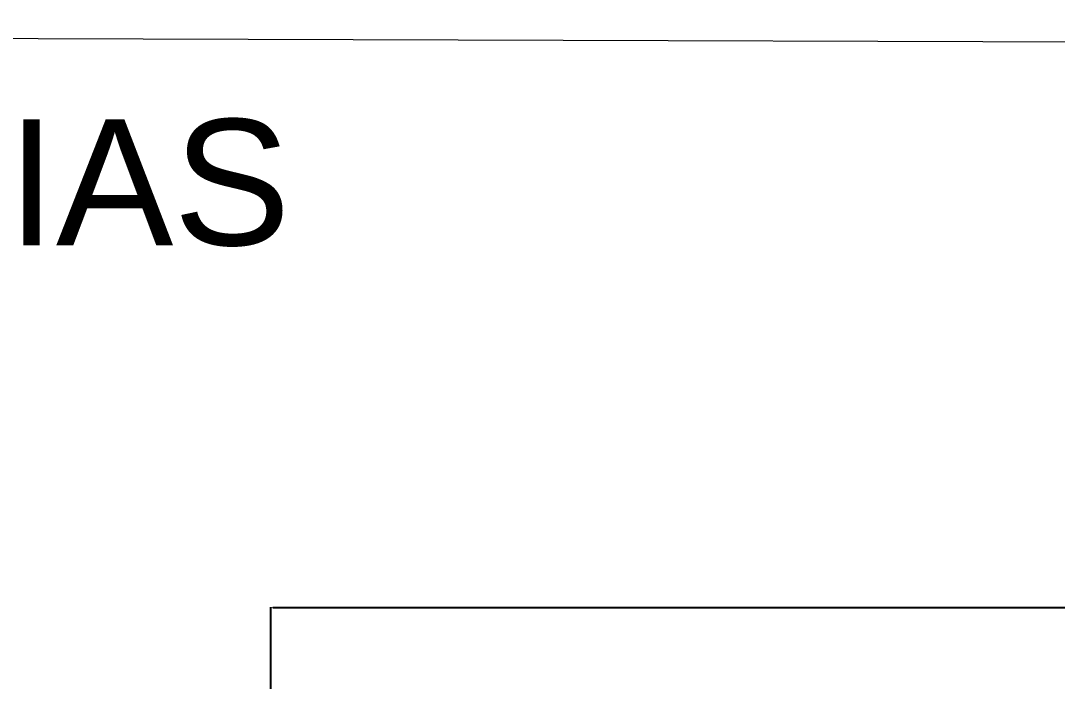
# Model space of a CAD drawing. Header units: millimetres. Extents: x 168 to 392, y 127 to 255.
# Drawn here: x 193.959 to 198.899, y 234.227 to 237.374 of the extents above; entities that cross this region are included whole.
import ezdxf

# ---------------------------------------------------------------- set-up
doc = ezdxf.new("R2010")
doc.units = ezdxf.units.MM
doc.layers.get('Defpoints').update_dxf_attribs({"color": 1})
for name, color, linetype, lineweight in [('Cotas', 255, 'Continuous', 25), ('Esquemas', 7, 'Continuous', 13), ('textos', 7, 'Continuous', 13)]:
    doc.layers.add(name, color=color, linetype=linetype, lineweight=lineweight)
doc.styles.add('0.18', font='', dxfattribs={"height": 0.18})
doc.styles.add('0.6', font='', dxfattribs={"height": 0.6})
doc.styles.get('0.18').set_extended_font_data('@Arial Unicode MS')
doc.styles.get('0.6').set_extended_font_data('@Arial Unicode MS')
doc.dimstyles.new('SLDDIMSTYLE0', dxfattribs={"dimtxt": 0.35, "dimasz": 0.3302, "dimexe": 0, "dimexo": 0.0625, "dimgap": 0.0875, "dimtad": 1, "dimlfac": 18, "dimrnd": 1e-09, "dimzin": 12, "dimdsep": 46, "dimtxsty": '0.18', "dimsah": 1, "dimcen": 0.09, "dimadec": 0, "dimazin": 3, "dimtfac": 1, "dimtofl": 0, "dimtmove": 0, "dimatfit": 3, "dimfxl": 1, "dimfrac": 2, "dimtolj": 1, "dimtzin": 12, "dimarcsym": 0})

# ---------------------------------------------------------------- blocks, each defined once
blk = doc.blocks.new('*D13')
at = {"layer": 'Cotas', "transparency": 16777216}
for p, q in [((195.1511, 233.7312), (195.1511, 234.58)), ((204.5956, 233.7312), (204.5956, 234.58))]:
    blk.add_line(p, q, dxfattribs=at)
at = {"layer": 'Cotas', "color": 0, "transparency": 16777216}
for p, q in [((195.1611, 234.579), (199.6541, 234.579)), ((204.5856, 234.579), (200.0927, 234.579))]:
    blk.add_line(p, q, dxfattribs=at)
for points in [[(195.1611, 234.5807), (195.1611, 234.5773), (195.1511, 234.579)], [(204.5856, 234.5807), (204.5856, 234.5773), (204.5956, 234.579)]]:
    blk.add_solid(points, dxfattribs=at)
at = {"layer": 'Defpoints', "color": 0, "transparency": 16777216}
for p in [(204.5956, 234.579), (195.1511, 233.7262), (204.5956, 233.7262)]:
    blk.add_point(p, dxfattribs=at)
at = {"layer": 'Cotas', "color": 0, "lineweight": -2, "transparency": 16777216, "insert": (199.8734, 234.579), "char_height": 0.18, "attachment_point": 5, "style": '0.18'}
blk.add_mtext('\\A1;170', dxfattribs=at)

msp = doc.modelspace()

# ---------------------------------------------------------------- linework, layer by layer
at = {"layer": 'Esquemas'}
msp.add_lwpolyline([(167.52449, 237.37405), (207.55137, 237.24663), (207.55137, 221.80353), (167.52449, 221.93094)], close=True, dxfattribs=at)

# ---------------------------------------------------------------- texts
at = {"layer": 'textos', "insert": (187.07214, 236.90464), "char_height": 0.6, "attachment_point": 2, "style": '0.6'}
msp.add_mtext_dynamic_manual_height_columns('EJEMPLOS VISTAS COMPLEMENTARIAS', width=27.1958231, gutter_width=0.5, heights=[0], dxfattribs=at)

# ---------------------------------------------------------------- dimensions: what is measured, and where the dimension line sits
at = {"layer": 'Cotas', "lineweight": -2}
dim = msp.add_linear_dim(base=(204.59559, 234.57899), p1=(195.15114, 233.72624), p2=(204.59559, 233.72624), dimstyle='SLDDIMSTYLE0', override={"dimtxt": 0.01, "dimasz": 0.01, "dimexe": 0.001, "dimexo": 0.005, "dimgap": 0.005, "dimtad": 0, "dimclre": 256, "dimlwd": 65535, "dimlwe": 65535}, dxfattribs=at)
dim.commit()
dim.dimension.update_dxf_attribs({"geometry": '*D13', "text_midpoint": (199.87337, 234.57899), "dimtype": 160})

doc.saveas('drawing.dxf')
